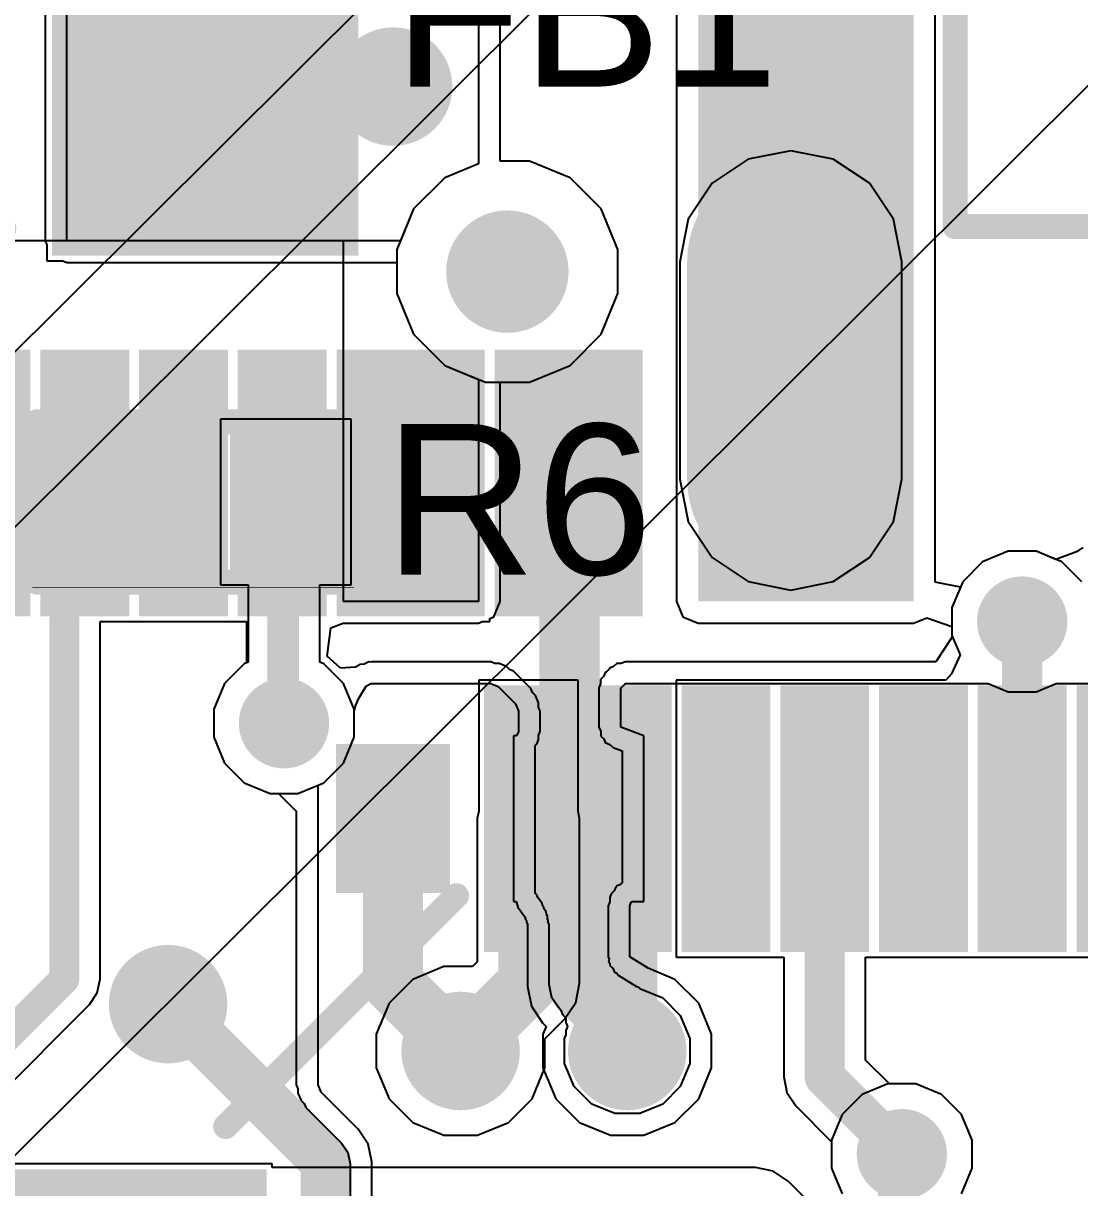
# Model space of a CAD drawing. Header units: millimetres. Extents: x -12 to 5428, y 0 to 5422.
# Drawn here: x 18.4 to 23.75, y 30.36 to 36.26 of the extents above; entities that cross this region are included whole.
import ezdxf

# ---------------------------------------------------------------- set-up
doc = ezdxf.new("R2010")
doc.units = ezdxf.units.MM
for name, color, linetype in [('BottomLayer', 5, 'Continuous'), ('BottomPaste', 16, 'Continuous'), ('BottomSolder', 6, 'Continuous'), ('MultiLayer', 9, 'Continuous'), ('PadHoleLayer', 156, 'Continuous'), ('TopLayer', 1, 'Continuous'), ('TopOverlay', 2, 'Continuous'), ('TopPaste', 8, 'Continuous'), ('TopSolder', 216, 'Continuous'), ('ViaHoleLayer', 16, 'Continuous')]:
    doc.layers.add(name, color=color, linetype=linetype)
doc.styles.add('Arial', font='', dxfattribs={"height": 0.2})
doc.styles.get('Arial').set_extended_font_data('Arial')

# ---------------------------------------------------------------- blocks, each defined once
blk = doc.blocks.new('64_LQFP__10_10__1')
at = {"layer": 'TopLayer'}
for points in [[(5.15, -3.6), (6.35, -3.6), (6.35, -3.9), (5.15, -3.9)], [(1.1, -6.35), (1.1, -5.15), (1.4, -5.15), (1.4, -6.35)], [(1.6, -6.35), (1.6, -5.15), (1.9, -5.15), (1.9, -6.35)], [(2.1, -6.35), (2.1, -5.15), (2.4, -5.15), (2.4, -6.35)], [(2.6, -6.35), (2.6, -5.15), (2.9, -5.15), (2.9, -6.35)], [(3.1, -6.35), (3.1, -5.15), (3.4, -5.15), (3.4, -6.35)], [(3.6, -6.35), (3.6, -5.15), (3.9, -5.15), (3.9, -6.35)]]:
    blk.add_hatch(color=1, dxfattribs=at).paths.add_polyline_path(points)
at = {"layer": 'TopPaste'}
for points in [[(5.15, -3.6), (6.35, -3.6), (6.35, -3.9), (5.15, -3.9)], [(1.1, -6.35), (1.1, -5.15), (1.4, -5.15), (1.4, -6.35)], [(1.6, -6.35), (1.6, -5.15), (1.9, -5.15), (1.9, -6.35)], [(2.1, -6.35), (2.1, -5.15), (2.4, -5.15), (2.4, -6.35)], [(2.6, -6.35), (2.6, -5.15), (2.9, -5.15), (2.9, -6.35)], [(3.1, -6.35), (3.1, -5.15), (3.4, -5.15), (3.4, -6.35)], [(3.6, -6.35), (3.6, -5.15), (3.9, -5.15), (3.9, -6.35)]]:
    blk.add_hatch(color=8, dxfattribs=at).paths.add_polyline_path(points)
at = {"layer": 'TopSolder'}
for points in [[(5.075, -3.525), (6.425, -3.525), (6.425, -3.975), (5.075, -3.975)], [(0.525, -6.425), (0.525, -5.075), (0.975, -5.075), (0.975, -6.425)], [(1.025, -6.425), (1.025, -5.075), (1.475, -5.075), (1.475, -6.425)], [(1.525, -6.425), (1.525, -5.075), (1.975, -5.075), (1.975, -6.425)], [(2.025, -6.425), (2.025, -5.075), (2.475, -5.075), (2.475, -6.425)], [(2.525, -6.425), (2.525, -5.075), (2.975, -5.075), (2.975, -6.425)], [(3.025, -6.425), (3.025, -5.075), (3.475, -5.075), (3.475, -6.425)], [(3.525, -6.425), (3.525, -5.075), (3.975, -5.075), (3.975, -6.425)]]:
    blk.add_hatch(color=216, dxfattribs=at).paths.add_polyline_path(points)
at = {"layer": 'TopOverlay', "const_width": 0.127}
blk.add_lwpolyline([(5.2832, -4.191), (4.1148, -5.3594)], dxfattribs=at)
at = {"layer": 'TopOverlay', "const_width": 0.0635}
for points in [[(5.2515, -4.191, 1), (5.315, -4.191, 1)], [(4.0831, -5.3594, 1), (4.1466, -5.3594, 1)]]:
    blk.add_lwpolyline(points, format="xyb", close=True, dxfattribs=at)
blk = doc.blocks.new('26_VQFN_HR__4_5_4__33')
at = {"layer": 'TopSolder'}
for p in [(-1.7449, 1.575), (1.4551, 1.575), (-1.7449, -2.5)]:
    blk.add_line(p, (-5420.4855, -5399.8047), dxfattribs=at)
blk = doc.blocks.new('CL_SB_12B_02T_60')
at = {"layer": 'TopOverlay', "const_width": 0.127}
for points in [[(-4.2501, -1.7501), (-4.2501, 1.75)], [(-4.2501, -1.7501), (-3.331, -1.7501)]]:
    blk.add_lwpolyline(points, dxfattribs=at)
at = {"layer": 'TopOverlay', "const_width": 0.0635}
blk.add_lwpolyline([(-4.2818, -1.7501, 1), (-4.2183, -1.7501, 1)], format="xyb", close=True, dxfattribs=at)
blk.add_lwpolyline([(-4.2818, -1.7501, 1), (-4.2183, -1.7501, 1)], format="xyb", close=True, dxfattribs=at)
blk = doc.blocks.new('R___0402_107')
at = {"layer": 'TopLayer'}
for points in [[(-0.6985, -0.3175), (-0.6985, 0.3175), (-0.2413, 0.3175), (-0.2413, -0.3175)], [(0.2413, -0.3175), (0.2413, 0.3175), (0.6985, 0.3175), (0.6985, -0.3175)]]:
    blk.add_hatch(color=1, dxfattribs=at).paths.add_polyline_path(points)
at = {"layer": 'TopPaste'}
for points in [[(-0.6985, -0.3175), (-0.6985, 0.3175), (-0.2413, 0.3175), (-0.2413, -0.3175)], [(0.2413, -0.3175), (0.2413, 0.3175), (0.6985, 0.3175), (0.6985, -0.3175)]]:
    blk.add_hatch(color=8, dxfattribs=at).paths.add_polyline_path(points)
at = {"layer": 'TopSolder'}
for points in [[(-0.7535, -0.3725), (-0.7535, 0.3725), (-0.1863, 0.3725), (-0.1863, -0.3725)], [(0.1863, -0.3725), (0.1863, 0.3725), (0.7535, 0.3725), (0.7535, -0.3725)]]:
    blk.add_hatch(color=216, dxfattribs=at).paths.add_polyline_path(points)
at = {"layer": 'TopOverlay'}
for points, const_width in [([(-0.7874, -0.4064), (-0.7874, 0.4064)], 0.127), ([(-0.7874, 0.4064), (0.7874, 0.4064)], 0.127), ([(0.7874, -0.4064), (0.7874, 0.4064)], 0.127), ([(-0.7874, -0.4064), (0.7874, -0.4064)], 0.127), ([(-0.8128, -0.4318), (0.8128, -0.4318)], 0.00323)]:
    blk.add_lwpolyline(points, dxfattribs=dict(at, const_width=const_width))
for points, const_width in [([(-0.8192, 0.4064, 1), (-0.7557, 0.4064, 1)], 0.0635), ([(-0.8192, 0.4064, 1), (-0.7557, 0.4064, 1)], 0.0635), ([(0.7556, 0.4064, 1), (0.8191, 0.4064, 1)], 0.0635), ([(0.7556, 0.4064, 1), (0.8191, 0.4064, 1)], 0.0635), ([(-0.8192, -0.4064, 1), (-0.7557, -0.4064, 1)], 0.0635), ([(-0.8192, -0.4064, 1), (-0.7557, -0.4064, 1)], 0.0635), ([(0.7556, -0.4064, 1), (0.8191, -0.4064, 1)], 0.0635), ([(0.7556, -0.4064, 1), (0.8191, -0.4064, 1)], 0.0635), ([(-0.8136, -0.4318, 1), (-0.812, -0.4318, 1)], 0.00161), ([(0.812, -0.4318, 1), (0.8136, -0.4318, 1)], 0.00161)]:
    blk.add_lwpolyline(points, format="xyb", close=True, dxfattribs=dict(at, const_width=const_width))
blk = doc.blocks.new('IND_1206_124')
at = {"layer": 'TopLayer'}
for points in [[(-2.06, 0.91), (-0.66, 0.91), (-0.66, -0.91), (-2.06, -0.91)], [(0.66, 0.91), (2.06, 0.91), (2.06, -0.91), (0.66, -0.91)]]:
    blk.add_hatch(color=1, dxfattribs=at).paths.add_polyline_path(points)
at = {"layer": 'TopPaste'}
for points in [[(-2.06, 0.91), (-0.66, 0.91), (-0.66, -0.91), (-2.06, -0.91)], [(0.66, 0.91), (2.06, 0.91), (2.06, -0.91), (0.66, -0.91)]]:
    blk.add_hatch(color=8, dxfattribs=at).paths.add_polyline_path(points)
at = {"layer": 'TopSolder'}
for points in [[(-2.135, 0.985), (-0.585, 0.985), (-0.585, -0.985), (-2.135, -0.985)], [(0.585, 0.985), (2.135, 0.985), (2.135, -0.985), (0.585, -0.985)]]:
    blk.add_hatch(color=216, dxfattribs=at).paths.add_polyline_path(points)
at = {"layer": 'TopOverlay', "const_width": 0.127}
for points in [[(0.34, 0.8492), (-0.34, 0.8492)], [(0.34, -0.8492), (-0.34, -0.8492)]]:
    blk.add_lwpolyline(points, dxfattribs=at)
at = {"layer": 'TopOverlay', "const_width": 0.0635}
for points in [[(-0.3718, 0.8492, 1), (-0.3083, 0.8492, 1)], [(0.3082, 0.8492, 1), (0.3717, 0.8492, 1)], [(-0.3718, -0.8492, 1), (-0.3083, -0.8492, 1)], [(0.3082, -0.8492, 1), (0.3717, -0.8492, 1)]]:
    blk.add_lwpolyline(points, format="xyb", close=True, dxfattribs=at)
blk = doc.blocks.new('C___0402_B_133')
at = {"layer": 'BottomLayer'}
for points in [[(-0.2413, 0.3175), (-0.2413, -0.3175), (-0.6985, -0.3175), (-0.6985, 0.3175)], [(0.6985, 0.3175), (0.6985, -0.3175), (0.2413, -0.3175), (0.2413, 0.3175)]]:
    blk.add_hatch(color=5, dxfattribs=at).paths.add_polyline_path(points)
at = {"layer": 'BottomPaste'}
for points in [[(-0.2413, 0.3175), (-0.2413, -0.3175), (-0.6985, -0.3175), (-0.6985, 0.3175)], [(0.6985, 0.3175), (0.6985, -0.3175), (0.2413, -0.3175), (0.2413, 0.3175)]]:
    blk.add_hatch(color=16, dxfattribs=at).paths.add_polyline_path(points)
at = {"layer": 'BottomSolder'}
for points in [[(-0.1813, 0.3775), (-0.1813, -0.3775), (-0.7585, -0.3775), (-0.7585, 0.3775)], [(0.7585, 0.3775), (0.7585, -0.3775), (0.1813, -0.3775), (0.1813, 0.3775)]]:
    blk.add_hatch(color=6, dxfattribs=at).paths.add_polyline_path(points)
blk = doc.blocks.new('TYPE_C_31_M_12__B_223')
at = {"layer": 'BottomLayer'}
h = blk.add_hatch(color=5, dxfattribs=at)
edge = h.paths.add_edge_path()
edge.add_arc((4.325, -2.355), 0.45, 180, 360)
edge.add_line((4.775, -2.355), (4.775, -1.255))
edge.add_arc((4.325, -1.255), 0.45, 0, 180)
edge.add_line((3.875, -1.255), (3.875, -2.355))
for points in [[(0.9, -2.975), (0.6, -2.975), (0.6, -1.775), (0.9, -1.775)], [(1.4, -2.975), (1.1, -2.975), (1.1, -1.775), (1.4, -1.775)], [(1.9, -2.975), (1.6, -2.975), (1.6, -1.775), (1.9, -1.775)], [(2.7, -2.975), (2.1, -2.975), (2.1, -1.775), (2.7, -1.775)], [(2.9, -1.775), (3.5, -1.775), (3.5, -2.975), (2.9, -2.975)]]:
    blk.add_hatch(color=5, dxfattribs=at).paths.add_polyline_path(points)
at = {"layer": 'BottomPaste'}
for points in [[(0.9, -2.975), (0.6, -2.975), (0.6, -1.775), (0.9, -1.775)], [(1.4, -2.975), (1.1, -2.975), (1.1, -1.775), (1.4, -1.775)], [(1.9, -2.975), (1.6, -2.975), (1.6, -1.775), (1.9, -1.775)], [(2.7, -2.975), (2.1, -2.975), (2.1, -1.775), (2.7, -1.775)], [(2.9, -1.775), (3.5, -1.775), (3.5, -2.975), (2.9, -2.975)]]:
    blk.add_hatch(color=16, dxfattribs=at).paths.add_polyline_path(points)
at = {"layer": 'BottomSolder'}
h = blk.add_hatch(color=6, dxfattribs=at)
edge = h.paths.add_edge_path()
edge.add_arc((4.325, -2.355), 0.525, 180, 360)
edge.add_line((4.85, -2.355), (4.85, -1.255))
edge.add_arc((4.325, -1.255), 0.525, 0, 180)
edge.add_line((3.8, -1.255), (3.8, -2.355))
h = blk.add_hatch(color=6, dxfattribs=at)
edge = h.paths.add_edge_path()
edge.add_arc((2.89, -1.305), 0.075, 0, 360)
for points in [[(0.475, -3.05), (0.025, -3.05), (0.025, -1.7), (0.475, -1.7)], [(0.975, -3.05), (0.525, -3.05), (0.525, -1.7), (0.975, -1.7)], [(1.475, -3.05), (1.025, -3.05), (1.025, -1.7), (1.475, -1.7)], [(1.975, -3.05), (1.525, -3.05), (1.525, -1.7), (1.975, -1.7)], [(2.775, -3.05), (2.025, -3.05), (2.025, -1.7), (2.775, -1.7)], [(2.825, -1.7), (3.575, -1.7), (3.575, -3.05), (2.825, -3.05)]]:
    blk.add_hatch(color=6, dxfattribs=at).paths.add_polyline_path(points)
at = {"layer": 'MultiLayer'}
h = blk.add_hatch(color=9, dxfattribs=at)
edge = h.paths.add_edge_path()
edge.add_arc((4.325, -2.355), 0.45, 180, 360)
edge.add_line((4.775, -2.355), (4.775, -1.255))
edge.add_arc((4.325, -1.255), 0.45, 0, 180)
edge.add_line((3.875, -1.255), (3.875, -2.355))
at = {"layer": 'PadHoleLayer'}
h = blk.add_hatch(color=156, dxfattribs=at)
edge = h.paths.add_edge_path()
edge.add_arc((2.89, -1.305), 0.31, 0, 360)
h = blk.add_hatch(color=156, dxfattribs=at)
edge = h.paths.add_edge_path()
edge.add_arc((4.325, -1.255), 0.3, 0, 180)
edge.add_line((4.025, -1.255), (4.025, -2.355))
edge.add_arc((4.325, -2.355), 0.3, 180, 360)
edge.add_line((4.625, -2.355), (4.625, -1.255))
at = {"layer": 'TopLayer'}
h = blk.add_hatch(color=1, dxfattribs=at)
edge = h.paths.add_edge_path()
edge.add_arc((4.325, -2.355), 0.45, 180, 360)
edge.add_line((4.775, -2.355), (4.775, -1.255))
edge.add_arc((4.325, -1.255), 0.45, 0, 180)
edge.add_line((3.875, -1.255), (3.875, -2.355))
at = {"layer": 'TopSolder'}
h = blk.add_hatch(color=216, dxfattribs=at)
edge = h.paths.add_edge_path()
edge.add_arc((4.325, -2.355), 0.525, 180, 360)
edge.add_line((4.85, -2.355), (4.85, -1.255))
edge.add_arc((4.325, -1.255), 0.525, 0, 180)
edge.add_line((3.8, -1.255), (3.8, -2.355))
h = blk.add_hatch(color=216, dxfattribs=at)
edge = h.paths.add_edge_path()
edge.add_arc((2.89, -1.305), 0.075, 0, 360)

msp = doc.modelspace()

# ---------------------------------------------------------------- hatches: boundary and pattern name
at = {"layer": 'BottomLayer'}
h = msp.add_hatch(color=5, dxfattribs=at)
edge = h.paths.add_edge_path()
edge.add_arc((20.2691, 35.9386), 0.3, 0, 360)
h = msp.add_hatch(color=5, dxfattribs=at)
edge = h.paths.add_edge_path()
edge.add_arc((23.4546, 33.2302), 0.2286, 0, 360)
h = msp.add_hatch(color=5, dxfattribs=at)
edge = h.paths.add_edge_path()
edge.add_arc((19.7167, 32.7152), 0.2286, 0, 360)
h = msp.add_hatch(color=5, dxfattribs=at)
edge = h.paths.add_edge_path()
edge.add_arc((19.1298, 31.2928), 0.3, 0, 360)
h = msp.add_hatch(color=5, dxfattribs=at)
edge = h.paths.add_edge_path()
edge.add_arc((20.6108, 31.0558), 0.3, 0, 360)
h = msp.add_hatch(color=5, dxfattribs=at)
edge = h.paths.add_edge_path()
edge.add_arc((21.4546, 31.0558), 0.3, 0, 360)
h = msp.add_hatch(color=5, dxfattribs=at)
edge = h.paths.add_edge_path()
edge.add_arc((22.8452, 30.5335), 0.2286, 0, 360)
at = {"layer": 'TopLayer'}
for points in [[(21.814, 33.3318), (22.9046, 33.3318), (22.9046, 39.8758), (21.814, 39.8758)], [(18.6178, 35.1581), (20.0178, 35.1581), (20.0178, 36.9781), (18.6178, 36.9781)]]:
    msp.add_hatch(color=1, dxfattribs=at).paths.add_polyline_path(points)
h = msp.add_hatch(color=1, dxfattribs=at)
edge = h.paths.add_edge_path()
edge.add_arc((20.2691, 35.9386), 0.3, 0, 360)
h = msp.add_hatch(color=1, dxfattribs=at)
edge = h.paths.add_edge_path()
edge.add_arc((23.4546, 33.2302), 0.2286, 0, 360)
h = msp.add_hatch(color=1, dxfattribs=at)
edge = h.paths.add_edge_path()
edge.add_arc((19.7167, 32.7152), 0.2286, 0, 360)
h = msp.add_hatch(color=1, dxfattribs=at)
edge = h.paths.add_edge_path()
edge.add_arc((19.1298, 31.2928), 0.3, 0, 360)
h = msp.add_hatch(color=1, dxfattribs=at)
edge = h.paths.add_edge_path()
edge.add_arc((20.6108, 31.0558), 0.3, 0, 360)
h = msp.add_hatch(color=1, dxfattribs=at)
edge = h.paths.add_edge_path()
edge.add_arc((21.4546, 31.0558), 0.3, 0, 360)
h = msp.add_hatch(color=1, dxfattribs=at)
edge = h.paths.add_edge_path()
edge.add_arc((22.8452, 30.5335), 0.2286, 0, 360)
at = {"layer": 'ViaHoleLayer'}
h = msp.add_hatch(color=16, dxfattribs=at)
edge = h.paths.add_edge_path()
edge.add_arc((20.2691, 35.9386), 0.15, 0, 360)
h = msp.add_hatch(color=16, dxfattribs=at)
edge = h.paths.add_edge_path()
edge.add_arc((23.4546, 33.2302), 0.1016, 0, 360)
h = msp.add_hatch(color=16, dxfattribs=at)
edge = h.paths.add_edge_path()
edge.add_arc((19.7167, 32.7152), 0.1016, 0, 360)
h = msp.add_hatch(color=16, dxfattribs=at)
edge = h.paths.add_edge_path()
edge.add_arc((19.1298, 31.2928), 0.15, 0, 360)
h = msp.add_hatch(color=16, dxfattribs=at)
edge = h.paths.add_edge_path()
edge.add_arc((20.6108, 31.0558), 0.15, 0, 360)
h = msp.add_hatch(color=16, dxfattribs=at)
edge = h.paths.add_edge_path()
edge.add_arc((21.4546, 31.0558), 0.15, 0, 360)
h = msp.add_hatch(color=16, dxfattribs=at)
edge = h.paths.add_edge_path()
edge.add_arc((22.8452, 30.5335), 0.1016, 0, 360)

# ---------------------------------------------------------------- linework, layer by layer
at = {"layer": 'BottomLayer'}
for p, q in [((20.701, 36.9781), (20.701, 35.5471)), ((20.811, 35.5618), (20.811, 36.9781)), ((22.2828, 35.6142), (22.0676, 35.5714)), ((22.498, 35.5714), (22.2828, 35.6142)), ((20.9592, 35.5618), (20.811, 35.5618)), ((21.165, 35.4765), (20.9592, 35.5618)), ((22.0676, 35.5714), (21.8851, 35.4495)), ((22.6805, 35.4495), (22.498, 35.5714)), ((20.701, 35.5471), (20.5306, 35.4765)), ((20.5306, 35.4765), (20.3731, 35.319)), ((21.3225, 35.319), (21.165, 35.4765)), ((21.8851, 35.4495), (21.7632, 35.267)), ((22.8024, 35.267), (22.6805, 35.4495)), ((20.3731, 35.319), (20.2878, 35.1132)), ((21.4078, 35.1132), (21.3225, 35.319)), ((21.7632, 35.267), (21.7204, 35.0518)), ((22.8452, 35.0518), (22.8024, 35.267)), ((20.0178, 35.1581), (15.8578, 35.1581)), ((20.0178, 33.3318), (20.0178, 35.1581)), ((20.2878, 35.1132), (20.2878, 34.8904)), ((21.4078, 34.8904), (21.4078, 35.1132)), ((21.7204, 35.0518), (21.7204, 33.9518)), ((22.8452, 33.9518), (22.8452, 35.0518)), ((20.2878, 34.8904), (20.3731, 34.6846)), ((21.3225, 34.6846), (21.4078, 34.8904)), ((20.3731, 34.6846), (20.5306, 34.5271)), ((21.165, 34.5271), (21.3225, 34.6846)), ((20.5306, 34.5271), (20.701, 34.4565)), ((20.9592, 34.4418), (21.165, 34.5271)), ((20.701, 34.4565), (20.701, 33.3318)), ((20.811, 33.3318), (20.811, 34.4418)), ((20.811, 34.4418), (20.9592, 34.4418)), ((21.7204, 33.9518), (21.7632, 33.7365)), ((22.8024, 33.7365), (22.8452, 33.9518)), ((21.7632, 33.7365), (21.8851, 33.5541)), ((22.6805, 33.5541), (22.8024, 33.7365)), ((21.8851, 33.5541), (22.0676, 33.4322)), ((22.498, 33.4322), (22.6805, 33.5541)), ((23.3839, 33.5858), (23.2532, 33.5317)), ((23.5253, 33.5858), (23.3839, 33.5858)), ((23.656, 33.5317), (23.5253, 33.5858)), ((23.2532, 33.5317), (23.1531, 33.4316)), ((23.7561, 33.4316), (23.656, 33.5317)), ((22.0676, 33.4322), (22.2828, 33.3894)), ((22.2828, 33.3894), (22.498, 33.4322)), ((23.1531, 33.4316), (23.099, 33.3009)), ((20.701, 33.3318), (20.0178, 33.3318)), ((20.7788, 33.254), (20.811, 33.3318)), ((20.7594, 33.246), (20.7788, 33.254)), ((23.099, 33.3009), (23.099, 33.1595)), ((18.7851, 31.4193), (18.7851, 33.2302)), ((18.7851, 33.2302), (19.5265, 33.2302)), ((19.5265, 33.2302), (19.5265, 33.0213)), ((19.9353, 33.0545), (19.9531, 33.1978)), ((19.9531, 33.1978), (20.0161, 33.2225)), ((20.0161, 33.2225), (20.0178, 33.2218)), ((20.0178, 33.2218), (20.701, 33.2218)), ((20.701, 33.2218), (20.7212, 33.2302)), ((20.7212, 33.2302), (20.7594, 33.2302)), ((20.7594, 33.2302), (20.7594, 33.246)), ((23.1014, 33.1536), (23.0166, 33.0266)), ((23.099, 33.1595), (23.1014, 33.1536)), ((19.5153, 33.0166), (19.4153, 32.9166)), ((19.5265, 33.0213), (19.5153, 33.0166)), ((20.002, 32.9947), (19.9353, 33.0545)), ((20.1424, 33.0253), (20.1234, 33.0146)), ((20.1457, 33.0258), (20.1424, 33.0253)), ((20.1526, 33.0239), (20.1457, 33.0258)), ((20.1592, 33.0266), (20.1526, 33.0239)), ((20.7637, 33.0266), (20.1592, 33.0266)), ((20.7839, 33.0182), (20.7637, 33.0266)), ((20.8058, 33.0182), (20.7839, 33.0182)), ((20.8431, 33.0028), (20.8058, 33.0182)), ((21.4013, 33.0182), (21.3858, 33.0027)), ((21.4231, 33.0182), (21.4013, 33.0182)), ((21.4434, 33.0266), (21.4231, 33.0182)), ((23.0166, 33.0266), (21.4434, 33.0266)), ((20.0781, 32.9986), (20.002, 32.9947)), ((20.1017, 33.0119), (20.0781, 32.9986)), ((20.1234, 33.0146), (20.1017, 33.0119)), ((20.8586, 32.9873), (20.8431, 33.0028)), ((20.8788, 32.9789), (20.8586, 32.9873)), ((20.9658, 32.8919), (20.8788, 32.9789)), ((21.3437, 32.9725), (21.3353, 32.9523)), ((21.3485, 32.9745), (21.3437, 32.9725)), ((21.3437, 32.9725), (21.3437, 32.9725)), ((21.3636, 32.9896), (21.3485, 32.9745)), ((21.3656, 32.9944), (21.3636, 32.9896)), ((21.3858, 33.0027), (21.3656, 32.9944)), ((19.4153, 32.9166), (19.3611, 32.7859)), ((20.0945, 32.8393), (20.1322, 32.9029)), ((20.1322, 32.9029), (20.1558, 32.9162)), ((20.1558, 32.9162), (20.1592, 32.9166)), ((20.1592, 32.9166), (20.7637, 32.9166)), ((20.7637, 32.9166), (20.8011, 32.9012)), ((20.8011, 32.9012), (20.8881, 32.8141)), ((21.3199, 32.915), (21.3115, 32.8947)), ((21.3353, 32.9523), (21.3199, 32.9368)), ((21.3199, 32.9368), (21.3199, 32.915)), ((21.4262, 32.8967), (21.4414, 32.9119)), ((21.4414, 32.9119), (21.4434, 32.9166)), ((21.4434, 32.9166), (23.2824, 32.9166)), ((23.2824, 32.9166), (23.3839, 32.8746)), ((23.5253, 32.8746), (23.6268, 32.9166)), ((23.6268, 32.9166), (26.2227, 32.9166)), ((20.0808, 32.8063), (20.0945, 32.8393)), ((20.9742, 32.8717), (20.9658, 32.8919)), ((20.9897, 32.8562), (20.9742, 32.8717)), ((21.0051, 32.8189), (20.9897, 32.8562)), ((21.3115, 32.8947), (21.3115, 32.6952)), ((21.4215, 32.8947), (21.4262, 32.8967)), ((21.4215, 32.6952), (21.4215, 32.8947)), ((21.4215, 32.8947), (21.4215, 32.8947)), ((23.3839, 32.8746), (23.5253, 32.8746)), ((19.3611, 32.7859), (19.3611, 32.6445)), ((20.0723, 32.7763), (20.0808, 32.8063)), ((20.8881, 32.8141), (20.9035, 32.7768)), ((21.0051, 32.797), (21.0051, 32.8189)), ((21.0135, 32.7768), (21.0051, 32.797)), ((20.0723, 32.6445), (20.0723, 32.7763)), ((20.9035, 32.7768), (20.9035, 32.6734)), ((21.0135, 32.6734), (21.0135, 32.7768)), ((20.9035, 32.6734), (20.8945, 32.6515)), ((21.0051, 32.6531), (21.0135, 32.6734)), ((21.3115, 32.6952), (21.3206, 32.6733)), ((21.3206, 32.6733), (21.3215, 32.6495)), ((21.5388, 32.6515), (21.4215, 32.6952)), ((21.4215, 32.6952), (21.4215, 32.6952)), ((19.3611, 32.6445), (19.4153, 32.5138)), ((20.0182, 32.5138), (20.0723, 32.6445)), ((20.8945, 32.6515), (20.8784, 32.6515)), ((20.8784, 32.6515), (20.8784, 31.8133)), ((20.9884, 32.6017), (20.9961, 32.6094)), ((20.9961, 32.6094), (21.0051, 32.6313)), ((21.0051, 32.6313), (21.0051, 32.6531)), ((21.3215, 32.6495), (21.3361, 32.6359)), ((21.3361, 32.6359), (21.3437, 32.6175)), ((21.3437, 32.6175), (21.3437, 32.6175)), ((21.3437, 32.6175), (21.3657, 32.6084)), ((21.3657, 32.6084), (21.3831, 32.5922)), ((21.5388, 31.8133), (21.5388, 32.6515)), ((20.9884, 31.8553), (20.9884, 32.6017)), ((21.3831, 32.5922), (21.4288, 32.5751)), ((21.4288, 32.5751), (21.4288, 31.9072)), ((19.4153, 32.5138), (19.5153, 32.4137)), ((19.9182, 32.4137), (20.0182, 32.5138)), ((19.5153, 32.4137), (19.646, 32.3596)), ((19.8891, 32.4017), (19.9182, 32.4137)), ((19.8891, 32.2326), (19.8891, 32.4017)), ((19.646, 32.3596), (19.6893, 32.3596)), ((19.6893, 32.3596), (19.7791, 32.2698)), ((19.7791, 32.2698), (19.7791, 32.2326)), ((19.7791, 32.2326), (19.7791, 32.2326)), ((19.7791, 32.2326), (19.7791, 32.0328)), ((19.8891, 32.0328), (19.8891, 32.2326)), ((19.8891, 32.2326), (19.8891, 32.2326)), ((19.7791, 32.0328), (19.7791, 30.885)), ((19.8891, 30.885), (19.8891, 32.0328)), ((21.421, 31.8994), (21.4008, 31.891)), ((21.4288, 31.9072), (21.421, 31.8994)), ((20.9994, 31.8406), (20.9884, 31.8553)), ((21.0015, 31.8324), (20.9994, 31.8406)), ((21.3736, 31.852), (21.366, 31.8335)), ((21.3891, 31.8675), (21.3736, 31.852)), ((21.3975, 31.8877), (21.3891, 31.8675)), ((21.4008, 31.891), (21.3975, 31.8877)), ((20.8784, 31.8133), (20.8929, 31.8133)), ((20.8929, 31.8133), (20.9004, 31.784)), ((20.9004, 31.784), (20.9365, 31.7358)), ((21.0245, 31.8018), (21.0015, 31.8324)), ((21.0277, 31.7892), (21.0245, 31.8018)), ((21.0326, 31.7826), (21.0277, 31.7892)), ((21.0348, 31.774), (21.0326, 31.7826)), ((21.366, 31.8116), (21.3576, 31.7914)), ((21.3576, 31.7914), (21.3576, 31.5327)), ((21.366, 31.8335), (21.366, 31.8116)), ((21.4676, 31.7914), (21.4752, 31.8099)), ((21.4676, 31.5327), (21.4676, 31.7914)), ((21.4752, 31.8099), (21.4786, 31.8133)), ((21.4786, 31.8133), (21.5388, 31.8133)), ((20.9365, 31.7358), (20.9397, 31.7232)), ((20.9397, 31.7232), (20.9446, 31.7167)), ((21.043, 31.7631), (21.0348, 31.774)), ((21.0462, 31.7505), (21.043, 31.7631)), ((21.0512, 31.7385), (21.0462, 31.7505)), ((21.0462, 31.7505), (21.0462, 31.7505)), ((21.0512, 31.7249), (21.0512, 31.7385)), ((21.0546, 31.7167), (21.0512, 31.7249)), ((20.9446, 31.7167), (20.9446, 31.7084)), ((20.9446, 31.7084), (20.9496, 31.6964)), ((20.9496, 31.6964), (20.9496, 31.3817)), ((21.0546, 31.7084), (21.0546, 31.7167)), ((21.0596, 31.6964), (21.0546, 31.7084)), ((21.0596, 31.3925), (21.0596, 31.6964)), ((21.3576, 31.5327), (21.3625, 31.5209)), ((21.3625, 31.5209), (21.3603, 31.5084)), ((21.3603, 31.5084), (21.3663, 31.4999)), ((21.3663, 31.4999), (21.3665, 31.4894)), ((21.3665, 31.4894), (21.3665, 31.4893)), ((21.3665, 31.4893), (21.3817, 31.4745)), ((21.4676, 31.5326), (21.4676, 31.5327)), ((21.5598, 31.4744), (21.4676, 31.5326)), ((21.3817, 31.4745), (21.3898, 31.4549)), ((21.3898, 31.4549), (21.4015, 31.4501)), ((21.4015, 31.4501), (21.4089, 31.4397)), ((21.4089, 31.4397), (21.501, 31.3815)), ((21.6965, 31.4178), (21.5598, 31.4744)), ((18.7713, 31.35), (18.7851, 31.4193)), ((20.9496, 31.3817), (20.9693, 31.2826)), ((21.0729, 31.3255), (21.0596, 31.3925)), ((21.501, 31.3815), (21.5107, 31.3798)), ((21.5107, 31.3798), (21.5177, 31.3728)), ((21.5177, 31.3728), (21.6342, 31.3246)), ((21.8166, 31.2977), (21.6965, 31.4178)), ((18.732, 31.2911), (18.7713, 31.35)), ((21.1109, 31.2687), (21.0729, 31.3255)), ((21.6342, 31.3246), (21.7234, 31.2354)), ((18.2563, 30.8154), (18.732, 31.2911)), ((20.9693, 31.2826), (21.0255, 31.1986)), ((21.1217, 31.2579), (21.1109, 31.2687)), ((21.13, 31.2377), (21.1217, 31.2579)), ((21.8816, 31.1407), (21.8166, 31.2977)), ((21.0255, 31.1986), (21.0439, 31.1801)), ((21.1455, 31.2222), (21.13, 31.2377)), ((21.1455, 31.2003), (21.1455, 31.2222)), ((21.1539, 31.1801), (21.1455, 31.2003)), ((21.7234, 31.2354), (21.7716, 31.1189)), ((21.0439, 31.1801), (21.0276, 31.1407)), ((21.0276, 31.1407), (21.0276, 30.9709)), ((21.1376, 31.1189), (21.1455, 31.138)), ((21.1455, 31.1599), (21.1539, 31.1801)), ((21.1455, 31.138), (21.1455, 31.1599)), ((21.8816, 30.9709), (21.8816, 31.1407)), ((21.1376, 30.9927), (21.1376, 31.1189)), ((21.7716, 31.1189), (21.7716, 30.9927)), ((21.0276, 30.9709), (21.0926, 30.8139)), ((21.1858, 30.8762), (21.1376, 30.9927)), ((21.7716, 30.9927), (21.7234, 30.8762)), ((21.8166, 30.8139), (21.8816, 30.9709)), ((19.7791, 30.885), (19.7875, 30.8648)), ((19.7875, 30.8648), (19.7875, 30.8429)), ((19.7875, 30.8429), (19.8029, 30.8056)), ((19.9045, 30.8477), (19.8891, 30.885)), ((20.0927, 30.6595), (19.9045, 30.8477)), ((21.275, 30.787), (21.1858, 30.8762)), ((21.7234, 30.8762), (21.6342, 30.787)), ((22.6438, 30.8349), (22.5437, 30.7349)), ((22.7745, 30.8891), (22.6438, 30.8349)), ((22.9159, 30.8891), (22.7745, 30.8891)), ((23.0466, 30.8349), (22.9159, 30.8891)), ((23.1467, 30.7349), (23.0466, 30.8349)), ((19.8029, 30.8056), (19.8184, 30.7901)), ((19.8184, 30.7901), (19.8268, 30.7699)), ((21.0926, 30.8139), (21.2127, 30.6938)), ((21.3915, 30.7388), (21.275, 30.787)), ((21.6342, 30.787), (21.5177, 30.7388)), ((21.6965, 30.6938), (21.8166, 30.8139)), ((19.8268, 30.7699), (20.0073, 30.5894)), ((21.5177, 30.7388), (21.3915, 30.7388)), ((22.5437, 30.7349), (22.4896, 30.6042)), ((23.2008, 30.6042), (23.1467, 30.7349)), ((20.1432, 30.5839), (20.0927, 30.6595)), ((21.2127, 30.6938), (21.3697, 30.6288)), ((21.5395, 30.6288), (21.6965, 30.6938)), ((21.3697, 30.6288), (21.5395, 30.6288)), ((22.4896, 30.6042), (22.4896, 30.4628)), ((23.2008, 30.4628), (23.2008, 30.6042)), ((20.0073, 30.5894), (20.0397, 30.541)), ((20.0397, 30.541), (20.051, 30.4838)), ((20.161, 30.4947), (20.1432, 30.5839)), ((20.051, 30.4838), (20.051, 30.2002)), ((20.161, 30.2002), (20.161, 30.4947)), ((22.4896, 30.4628), (22.5437, 30.3321)), ((23.1467, 30.3321), (23.2008, 30.4628))]:
    msp.add_line(p, q, dxfattribs=at)
for points, const_width in [([(21.1578, 33.9318), (21.1625, 33.9271)], 0.3048), ([(21.1625, 32.2324), (21.1625, 33.9271)], 0.3048), ([(18.634, 33.858), (18.7078, 33.9318)], 0.1524), ([(19.7078, 32.7317), (19.7078, 33.9318)], 0.1524), ([(18.634, 33.3489), (18.634, 33.858)], 0.1524), ([(18.6039, 33.3187), (18.634, 33.3489)], 0.1524), ([(18.6039, 31.4193), (18.6039, 33.3187)], 0.1524), ([(19.7078, 32.7317), (19.7167, 32.7152)], 0.1524), ([(20.2688, 31.3978), (20.2688, 32.2324)], 0.3048), ([(21.2086, 31.3817), (21.2086, 32.2324)], 0.3048), ([(20.2688, 31.3978), (20.6108, 31.0558)], 0.3048), ([(18.1281, 30.9436), (18.6039, 31.4193)], 0.1524), ([(21.2086, 31.3817), (21.4546, 31.1357)], 0.3048), ([(19.1298, 31.2928), (19.9279, 30.4947)], 0.254), ([(21.4546, 31.0558), (21.4546, 31.1357)], 0.3048), ([(19.9279, 29.9136), (19.9279, 30.4947)], 0.254), ([(22.8249, 30.5132), (22.8452, 30.5335)], 0.2032), ([(22.8249, 28.1955), (22.8249, 30.5132)], 0.2032)]:
    msp.add_lwpolyline(points, dxfattribs=dict(at, const_width=const_width))
for points, const_width in [([(21.0816, 33.9318, 1), (21.234, 33.9318, 1)], 0.1524), ([(21.0863, 33.9271, 1), (21.2387, 33.9271, 1)], 0.1524), ([(21.0863, 33.9271, 1), (21.2387, 33.9271, 1)], 0.1524), ([(18.6697, 33.9318, 1), (18.7459, 33.9318, 1)], 0.0762), ([(19.6697, 33.9318, 1), (19.7459, 33.9318, 1)], 0.0762), ([(18.5959, 33.858, 1), (18.6721, 33.858, 1)], 0.0762), ([(18.5959, 33.858, 1), (18.6721, 33.858, 1)], 0.0762), ([(18.5658, 33.3187, 1), (18.642, 33.3187, 1)], 0.0762), ([(18.5658, 33.3187, 1), (18.642, 33.3187, 1)], 0.0762), ([(18.5959, 33.3489, 1), (18.6721, 33.3489, 1)], 0.0762), ([(18.5959, 33.3489, 1), (18.6721, 33.3489, 1)], 0.0762), ([(19.6697, 32.7317, 1), (19.7459, 32.7317, 1)], 0.0762), ([(19.6697, 32.7317, 1), (19.7459, 32.7317, 1)], 0.0762), ([(19.6786, 32.7152, 1), (19.7548, 32.7152, 1)], 0.0762), ([(20.1926, 32.2324, 1), (20.345, 32.2324, 1)], 0.1524), ([(21.0863, 32.2324, 1), (21.2387, 32.2324, 1)], 0.1524), ([(21.1324, 32.2324, 1), (21.2848, 32.2324, 1)], 0.1524), ([(20.1926, 31.3978, 1), (20.345, 31.3978, 1)], 0.1524), ([(20.1926, 31.3978, 1), (20.345, 31.3978, 1)], 0.1524), ([(18.5658, 31.4193, 1), (18.642, 31.4193, 1)], 0.0762), ([(18.5658, 31.4193, 1), (18.642, 31.4193, 1)], 0.0762), ([(21.1324, 31.3817, 1), (21.2848, 31.3817, 1)], 0.1524), ([(21.1324, 31.3817, 1), (21.2848, 31.3817, 1)], 0.1524), ([(19.0663, 31.2928, 1), (19.1933, 31.2928, 1)], 0.127), ([(21.3784, 31.1357, 1), (21.5308, 31.1357, 1)], 0.1524), ([(21.3784, 31.1357, 1), (21.5308, 31.1357, 1)], 0.1524), ([(20.5346, 31.0558, 1), (20.687, 31.0558, 1)], 0.1524), ([(21.3784, 31.0558, 1), (21.5308, 31.0558, 1)], 0.1524), ([(19.8644, 30.4947, 1), (19.9914, 30.4947, 1)], 0.127), ([(19.8644, 30.4947, 1), (19.9914, 30.4947, 1)], 0.127), ([(22.7741, 30.5132, 1), (22.8757, 30.5132, 1)], 0.1016), ([(22.7741, 30.5132, 1), (22.8757, 30.5132, 1)], 0.1016), ([(22.7944, 30.5335, 1), (22.896, 30.5335, 1)], 0.1016)]:
    msp.add_lwpolyline(points, format="xyb", close=True, dxfattribs=dict(at, const_width=const_width))
at = {"layer": 'TopLayer'}
for p, q in [((21.704, 39.741), (21.704, 33.3318)), ((23.0146, 33.4289), (23.0146, 39.741)), ((18.5078, 36.9781), (18.5078, 35.1581)), ((18.6178, 35.1581), (18.6178, 36.9781)), ((20.701, 36.9781), (20.701, 35.5471)), ((20.811, 35.5618), (20.811, 36.9781)), ((20.9592, 35.5618), (20.811, 35.5618)), ((21.165, 35.4765), (20.9592, 35.5618)), ((20.701, 35.5471), (20.5306, 35.4765)), ((20.5306, 35.4765), (20.3731, 35.319)), ((21.3225, 35.319), (21.165, 35.4765)), ((20.3731, 35.319), (20.3064, 35.1581)), ((21.4078, 35.1132), (21.3225, 35.319)), ((18.5078, 35.1581), (18.5162, 35.1379)), ((20.3064, 35.1581), (18.6178, 35.1581)), ((18.5162, 35.1379), (18.5162, 35.0565)), ((21.4078, 34.8904), (21.4078, 35.1132)), ((18.5162, 35.0565), (18.5976, 35.0565)), ((18.5976, 35.0565), (18.6178, 35.0481)), ((18.6178, 35.0481), (20.2878, 35.0481)), ((20.2878, 35.0481), (20.2878, 34.8904)), ((20.2878, 34.8904), (20.3731, 34.6846)), ((21.3225, 34.6846), (21.4078, 34.8904)), ((20.3731, 34.6846), (20.5306, 34.5271)), ((21.165, 34.5271), (21.3225, 34.6846)), ((20.5306, 34.5271), (20.7364, 34.4418)), ((20.9592, 34.4418), (21.165, 34.5271)), ((20.7364, 34.4418), (20.9592, 34.4418)), ((20.0563, 34.2546), (19.3959, 34.2546)), ((19.3959, 34.2546), (19.3959, 33.4164)), ((20.0563, 33.4164), (20.0563, 34.2546)), ((23.3839, 33.5858), (23.2532, 33.5317)), ((23.5253, 33.5858), (23.3839, 33.5858)), ((23.625, 33.5445), (23.5253, 33.5858)), ((23.7299, 33.5826), (23.625, 33.5445)), ((23.7623, 33.605), (23.7299, 33.5826)), ((23.2532, 33.5317), (23.1531, 33.4316)), ((23.1416, 33.4037), (23.0146, 33.4289)), ((23.1531, 33.4316), (23.1416, 33.4037)), ((19.3959, 33.4164), (19.5355, 33.4164)), ((19.5355, 33.4164), (19.5355, 33.025)), ((19.898, 33.025), (19.898, 33.4164)), ((19.898, 33.4164), (20.0563, 33.4164)), ((21.704, 33.3318), (21.7363, 33.254)), ((21.7363, 33.254), (21.814, 33.2218)), ((21.814, 33.2218), (22.9046, 33.2218)), ((22.9046, 33.2218), (22.972, 33.2497)), ((22.972, 33.2497), (23.099, 33.2047)), ((23.099, 33.2047), (23.099, 33.1595)), ((23.099, 33.1595), (23.1398, 33.061)), ((19.5153, 33.0166), (19.4153, 32.9166)), ((19.5355, 33.025), (19.5153, 33.0166)), ((19.9182, 33.0166), (19.898, 33.025)), ((20.0182, 32.9166), (19.9182, 33.0166)), ((23.1398, 33.061), (23.0961, 32.9651)), ((23.0961, 32.9651), (23.0683, 32.934)), ((19.4153, 32.9166), (19.3611, 32.7859)), ((20.0723, 32.7859), (20.0182, 32.9166)), ((21.2062, 32.934), (20.703, 32.934)), ((20.703, 32.934), (20.703, 32.2695)), ((21.2062, 32.2695), (21.2062, 32.934)), ((23.0683, 32.934), (21.703, 32.934)), ((21.703, 32.934), (21.703, 31.5308)), ((19.3611, 32.7859), (19.3611, 32.6445)), ((20.0723, 32.6445), (20.0723, 32.7859)), ((19.3611, 32.6445), (19.4153, 32.5138)), ((20.0182, 32.5138), (20.0723, 32.6445)), ((19.4153, 32.5138), (19.5153, 32.4137)), ((19.9182, 32.4137), (20.0182, 32.5138)), ((19.5153, 32.4137), (19.646, 32.3596)), ((19.7875, 32.3596), (19.9182, 32.4137)), ((19.646, 32.3596), (19.7875, 32.3596)), ((20.703, 32.2695), (20.6956, 32.2324)), ((21.2136, 32.2324), (21.2062, 32.2695)), ((20.6956, 32.2324), (20.6956, 31.5068)), ((21.2136, 31.3996), (21.2136, 32.2324)), ((20.6956, 31.5068), (20.6716, 31.4828)), ((21.703, 31.5308), (22.2474, 31.5308)), ((22.2474, 31.5308), (22.2474, 30.9241)), ((22.6618, 31.0099), (22.6618, 31.5308)), ((22.6618, 31.5308), (24.2474, 31.5308)), ((20.5259, 31.4828), (20.3689, 31.4178)), ((20.6716, 31.4828), (20.5259, 31.4828)), ((20.3689, 31.4178), (20.2488, 31.2977)), ((21.1938, 31.3005), (21.2136, 31.3996)), ((20.2488, 31.2977), (20.1838, 31.1407)), ((21.1377, 31.2164), (21.1938, 31.3005)), ((21.0378, 31.1166), (21.1377, 31.2164)), ((20.1838, 31.1407), (20.1838, 30.9709)), ((21.0378, 30.9709), (21.0378, 31.1166)), ((20.1838, 30.9709), (20.2488, 30.8139)), ((20.9728, 30.8139), (21.0378, 30.9709)), ((22.7826, 30.8891), (22.6618, 31.0099)), ((22.2474, 30.9241), (22.2474, 30.9241)), ((22.2474, 30.9241), (22.2632, 30.8448)), ((22.2632, 30.8448), (22.3081, 30.7776)), ((22.9159, 30.8891), (22.7826, 30.8891)), ((23.0466, 30.8349), (22.9159, 30.8891)), ((23.1467, 30.7349), (23.0466, 30.8349)), ((20.2488, 30.8139), (20.3689, 30.6938)), ((20.8527, 30.6938), (20.9728, 30.8139)), ((22.3081, 30.7776), (22.4896, 30.5961)), ((23.2008, 30.6042), (23.1467, 30.7349)), ((20.3689, 30.6938), (20.5259, 30.6288)), ((20.6957, 30.6288), (20.8527, 30.6938)), ((20.5259, 30.6288), (20.6957, 30.6288)), ((23.2008, 30.4628), (23.2008, 30.6042)), ((22.4896, 30.5961), (22.4896, 30.4628)), ((19.6562, 30.484), (18.253, 30.484)), ((19.6562, 30.4655), (19.6562, 30.484)), ((22.1046, 30.4655), (19.6562, 30.4655)), ((22.1938, 30.4477), (22.1046, 30.4655)), ((22.2694, 30.3972), (22.1938, 30.4477)), ((22.4896, 30.4628), (22.5437, 30.3321)), ((23.1467, 30.3321), (23.2008, 30.4628)), ((23.9286, 28.738), (22.2694, 30.3972))]:
    msp.add_line(p, q, dxfattribs=at)
for points, const_width in [([(19.3178, 36.0681), (19.8654, 35.9386)], 0.3048), ([(19.8654, 35.9386), (20.2691, 35.9386)], 0.3048), ([(19.7167, 33.8261), (19.7261, 33.8355)], 0.1524), ([(19.7167, 32.7152), (19.7167, 33.8261)], 0.1524), ([(23.4546, 32.2324), (23.4546, 33.2302)], 0.2032), ([(20.9546, 31.3996), (20.9546, 32.2324)], 0.3048), ([(21.4546, 31.0558), (21.4546, 32.2324)], 0.3048), ([(22.4546, 30.9241), (22.4546, 32.2324)], 0.2032), ([(20.6108, 31.0558), (20.9546, 31.3996)], 0.3048), ([(22.4546, 30.9241), (22.8452, 30.5335)], 0.2032)]:
    msp.add_lwpolyline(points, dxfattribs=dict(at, const_width=const_width))
for points, const_width in [([(19.2416, 36.0681, 1), (19.394, 36.0681, 1)], 0.1524), ([(19.7892, 35.9386, 1), (19.9416, 35.9386, 1)], 0.1524), ([(19.7892, 35.9386, 1), (19.9416, 35.9386, 1)], 0.1524), ([(20.1929, 35.9386, 1), (20.3453, 35.9386, 1)], 0.1524), ([(19.6786, 33.8261, 1), (19.7548, 33.8261, 1)], 0.0762), ([(19.6786, 33.8261, 1), (19.7548, 33.8261, 1)], 0.0762), ([(19.688, 33.8355, 1), (19.7642, 33.8355, 1)], 0.0762), ([(23.4038, 33.2302, 1), (23.5054, 33.2302, 1)], 0.1016), ([(19.6786, 32.7152, 1), (19.7548, 32.7152, 1)], 0.0762), ([(20.8784, 32.2324, 1), (21.0308, 32.2324, 1)], 0.1524), ([(21.3784, 32.2324, 1), (21.5308, 32.2324, 1)], 0.1524), ([(22.4038, 32.2324, 1), (22.5054, 32.2324, 1)], 0.1016), ([(23.4038, 32.2324, 1), (23.5054, 32.2324, 1)], 0.1016), ([(20.8784, 31.3996, 1), (21.0308, 31.3996, 1)], 0.1524), ([(20.8784, 31.3996, 1), (21.0308, 31.3996, 1)], 0.1524), ([(20.5346, 31.0558, 1), (20.687, 31.0558, 1)], 0.1524), ([(21.3784, 31.0558, 1), (21.5308, 31.0558, 1)], 0.1524), ([(22.4038, 30.9241, 1), (22.5054, 30.9241, 1)], 0.1016), ([(22.4038, 30.9241, 1), (22.5054, 30.9241, 1)], 0.1016), ([(22.7944, 30.5335, 1), (22.896, 30.5335, 1)], 0.1016)]:
    msp.add_lwpolyline(points, format="xyb", close=True, dxfattribs=dict(at, const_width=const_width))

# ---------------------------------------------------------------- block references
at = {"rotation": 180}
for name, p in [('26_VQFN_HR__4_5_4__33', (7.0412, 22.5656)), ('IND_1206_124', (17.9578, 36.0681)), ('64_LQFP__10_10__1', (24.7046, 26.4824)), ('C___0402_B_133', (20.7387, 32.2324))]:
    msp.add_blockref(name, p, dxfattribs=at)
for name, p in [('CL_SB_12B_02T_60', (27.3648, 36.9799)), ('TYPE_C_31_M_12__B_223', (17.9578, 36.3068)), ('R___0402_107', (19.2562, 33.8355))]:
    msp.add_blockref(name, p)

# ---------------------------------------------------------------- texts
at = {"layer": 'TopOverlay', "style": 'Arial'}
for s, p in [('FB1', (20.2691, 35.9386)), ('R6', (20.223, 33.4682))]:
    msp.add_text(s, height=0.762, dxfattribs=at).set_placement(p)

doc.saveas('drawing.dxf')
